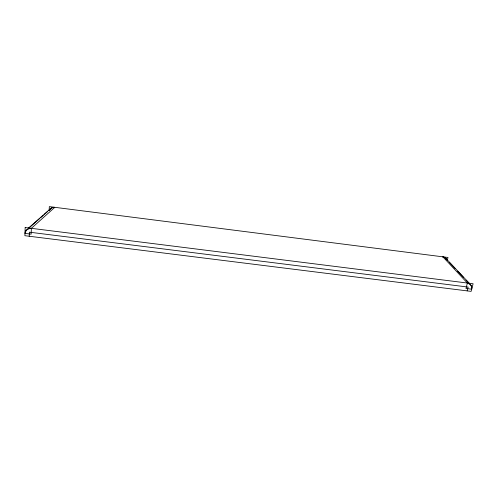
<?xml version="1.0" encoding="UTF-8"?>
<svg xmlns="http://www.w3.org/2000/svg" width="498" height="498" viewBox="0 0 498 498"><rect width="100%" height="100%" fill="white"/><g stroke="black" fill="none" stroke-linecap="round" stroke-linejoin="round"><path stroke-width="0.75" d="M29.22 236.245L29.37 232.174L468.12 287.072L467.149 290.882M49.165 210.281L49.327 206.62L447.988 257.485L447.322 260.242M28.299 228.271L50.559 208.625M28.486 228.445L39.317 218.865M40.456 217.856L43.307 215.335M44.447 214.327L47.298 211.812M49.009 210.299L50.721 208.786A5.403 4.905 32.6 0 1 51.014 208.531M445.648 258.157L469.415 283.381M445.492 258.3L447.073 259.987M449.184 262.228L454.991 268.397M457.631 271.198L463.433 277.367M466.072 280.175L469.24 283.536M442.822 257.03A5.161 4.625 -30 0 1 443.575 257.186M443.936 257.304A5.161 4.625 -30 0 1 444.614 257.628M444.926 257.827A5.161 4.625 -30 0 1 445.741 258.574M445.959 258.86A5.161 4.625 -30 0 1 446.158 259.165M49.8 210.013A5.403 4.905 32.6 0 1 49.987 209.677M50.205 209.359A5.403 4.905 32.6 0 1 50.454 209.06M51.331 208.301A5.403 4.905 32.6 0 1 51.668 208.096M52.022 207.921A5.403 4.905 32.6 0 1 53.168 207.573M24.981 233.381A6.349 5.683 30.8 0 1 31.368 228.327L54.817 207.324A5.627 5.111 32.6 0 0 49.433 210.274M471.699 289.207A6.038 5.316 -28.7 0 0 467.373 283.032L442.871 256.831A5.378 4.818 -30 0 1 446.345 259.06M446.519 259.396A5.378 4.818 -30 0 1 446.662 259.744M25.174 227.549L24.9 235.703L471.139 291.38L473.1 283.754L25.174 227.549M31.362 228.557L31.156 234.153L25.224 233.413A6.094 5.453 30.8 0 1 31.362 228.557M467.317 283.25L465.991 288.491L471.469 289.176A5.795 5.104 -28.7 0 0 467.317 283.25"/></g></svg>
